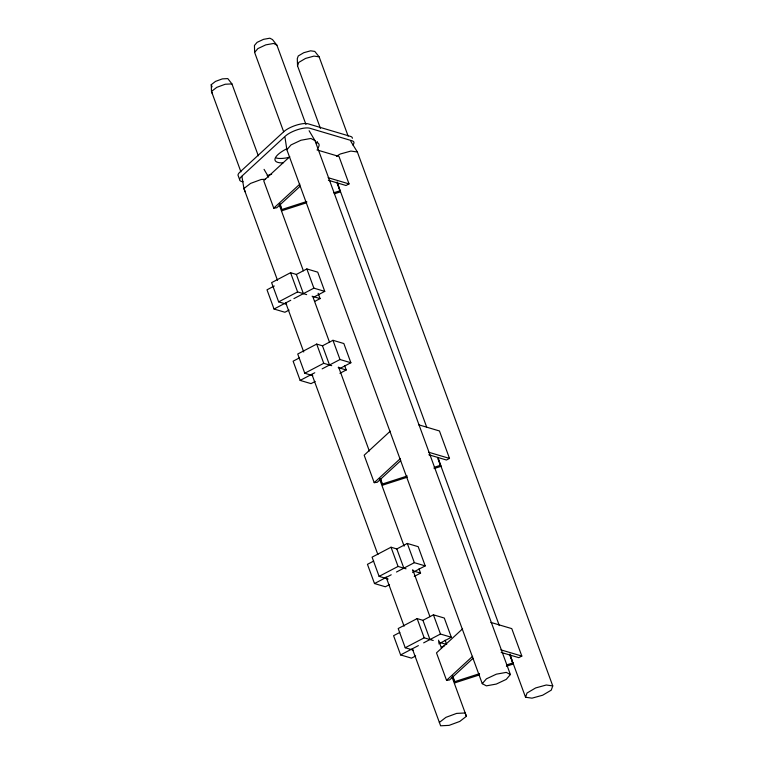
<?xml version="1.0" encoding="UTF-8"?>
<svg xmlns="http://www.w3.org/2000/svg" width="764" height="764" viewBox="0 0 764 764"><rect width="100%" height="100%" fill="white"/><g stroke="black" fill="none" stroke-linecap="round" stroke-linejoin="round"><path stroke-width="1.15" d="M306.756 202.718L282.126 210.654L280.149 203.931M334.737 193.703L340.333 191.898L337.153 181.88M407.212 477.233L382.583 485.169L380.606 478.445M434.076 468.58L440.79 466.412L438.011 457.493M479.544 674.889L454.914 682.825L452.937 676.092M509.941 654.041L513.121 664.069L506.408 666.227M320.431 128.39L297.53 65.809L298.724 62.447L305.543 58.427L313.994 56.097L319.123 56.822L348.155 136.164M525.536 697.245L527.036 693.015L535.64 687.944L546.289 685.002L552.764 685.919L551.255 690.15L542.66 695.221L532.002 698.162L525.536 697.245L509.97 654.71M283.654 131.752L254.622 52.41L257.898 48.581L265.786 44.866L273.665 43.453L276.912 45.171L305.953 124.513M286.872 149.754L291.008 144.921L300.959 140.242L310.891 138.456L314.988 140.624L510.381 674.555L506.245 679.387L496.304 684.066L486.372 685.852L482.265 683.684L286.872 149.754L284.991 137.367M482.265 683.684L486.401 678.852L496.352 674.173L506.284 672.387L510.381 674.555M289.804 156.658L263.704 180.696L273.751 208.152L276.759 207.798L300.252 186.158M273.751 208.152L299.851 184.105M390.261 431.173L364.161 455.21L374.207 482.667L377.215 482.313L400.708 460.673M374.207 482.667L400.307 458.629M462.592 628.82L436.492 652.867L446.539 680.313L449.547 679.96L473.04 658.32M446.539 680.313L472.639 656.276M240.937 171.89L211.494 91.432L211.236 84.699L215.496 81.404L222.362 78.873L227.806 78.596L231.941 83.906L258.327 155.827M439.319 722.467L445.947 717.339L456.624 713.404L465.104 712.974L466.403 716.298L459.775 721.436L449.089 725.37L440.618 725.8L412.283 648.598M336.427 156.267L340.247 154.013L350.896 151.071L357.371 151.988L552.764 685.919M316.974 149.916L338.987 156.448L349.033 183.904L345.996 185.499L328.386 180.266M314.271 296.871L324.757 291.38L317.728 272.156L306.851 268.938L296.365 274.429L290.568 272.71L271.612 282.642L278.65 301.856L286.615 304.225M274.286 285.994L266.999 289.814L274.028 309.028L284.905 312.256L289.069 310.079M278.65 301.856L297.607 291.924L306.66 294.618M274.028 309.028L290.759 300.271M293.92 298.609L313.88 288.152L324.757 291.38M314.844 301.36L320.106 298.6L318.158 293.271M340.391 368.248L350.877 362.747L343.848 343.533L332.97 340.305L322.484 345.805L316.688 344.087L297.731 354.018L304.769 373.233L312.734 375.601M299.364 357.915L293.118 361.191L300.147 380.405L311.024 383.633L315.188 381.456M304.769 373.233L323.726 363.301L331.691 365.669M300.147 380.405L314.768 372.746M322.141 368.878L339.999 359.519L350.877 362.747M339.913 373.29L346.226 369.977L344.669 365.708M418.529 424.755L439.453 430.963L449.499 458.419L446.453 460.014L428.843 454.781M412.627 572.494L425.214 565.895L418.185 546.671L407.308 543.452L396.822 548.944L391.025 547.225L372.078 557.157L379.106 576.371L388.16 579.064M373.701 561.062L367.455 564.329L374.494 583.543L385.371 586.771L389.525 584.594M379.106 576.371L398.063 566.439L406.028 568.808M374.494 583.543L391.216 574.786M396.478 572.026L414.346 562.667L425.214 565.895M414.25 576.428L420.563 573.115L419.006 568.846M438.746 643.861L451.333 637.262L444.304 618.047L433.427 614.819L422.941 620.32L417.144 618.601L398.197 628.533L405.226 647.748L413.19 650.116M399.82 632.43L393.575 635.705L400.613 654.92L411.49 658.148L415.645 655.97M405.226 647.748L424.182 637.816L433.236 640.499M400.613 654.92L418.385 645.609M423.657 642.849L440.465 634.034L451.333 637.262M441.42 647.251L444.581 645.599M490.86 622.412L511.775 628.619L521.822 656.066L518.785 657.661L501.174 652.437M267.133 175.615L271.678 174.154M282.155 209.422L306.784 201.486M333.648 192.824L340.362 190.666M382.621 483.937L407.241 476.001M434.105 467.339L440.818 465.18M454.943 681.583L479.572 673.647M506.436 664.995L513.15 662.827M231.941 83.906L225.218 84.241L216.756 87.363L211.494 91.432L212.526 94.077M265.471 179.253L261.24 179.473L250.554 183.408L243.926 188.536L277.513 280.331M328.119 177.697L349.033 183.904M312.094 296.231L320.106 298.6M338.213 367.599L346.226 369.977M428.575 452.212L449.499 458.419M412.55 570.746L420.563 573.115M500.907 649.858L521.822 656.066M438.67 642.113L446.682 644.491L445.125 640.222M319.123 56.822L314.778 51.408L310.623 50.816L303.776 52.706L298.256 55.963L297.291 58.685L297.53 65.809M276.912 45.171L272.5 39.585L269.873 38.2L263.494 39.346L257.096 42.354L254.441 45.458L254.622 52.41M350.772 141.311L357.371 151.988M309.114 130.711L314.988 140.624M264.058 169.35L268.575 177.105M211.236 84.699L212.077 86.838M245.225 191.869L243.926 188.536L241.901 176.341M337.516 183.465L426.818 427.487M438.288 458.82L499.322 625.611M337.115 183.112L340.333 191.898M437.973 458.734L440.79 466.412M509.903 655.283L512.72 662.971M306.851 268.938L313.88 288.152M332.97 340.305L339.999 359.519M407.308 543.452L414.346 562.667M433.427 614.819L440.465 634.034M279.71 204.064L282.126 210.654M380.176 478.579L382.583 485.169M452.498 676.236L454.914 682.825M279.204 204.752L303.375 270.8M312.791 296.547L329.59 342.434M338.605 367.064L369.318 451.018M379.565 478.999L404.137 546.155M412.741 569.667L429.951 616.682M438.546 640.184L441.42 648.015M452.068 677.124L466.403 716.298M296.365 274.429L303.394 293.643M322.484 345.805L329.513 365.02M396.822 548.944L403.85 568.158M422.941 620.32L429.97 639.535M290.568 272.71L297.607 291.924M316.688 344.087L323.726 363.301M391.025 547.225L398.063 566.439M417.144 618.601L424.182 637.816M285.707 302.716L303.728 351.965M311.922 374.35L377.874 554.568M386.068 576.954L404.089 626.203M239.6 179.55L237.996 175.157A14.85 4.66 -20.1 0 1 239.944 172.072L283.816 131.656A14.85 4.66 -20.1 0 1 308.121 123.825L350.571 136.422A14.85 4.66 -20.1 0 1 352.376 138.303M316.267 142.209A23.378 7.344 -20.1 0 1 317.967 147.949M283.129 162.856A23.378 7.344 -20.1 0 1 286.166 149.066M317.385 141.617A23.378 7.344 -20.1 0 1 316.363 143.556M289.499 157.308A23.378 7.344 -20.1 0 1 276.186 157.976M243.105 181.717A14.85 4.66 -20.1 0 1 241.548 176.455L285.421 136.049A14.85 4.66 -20.1 0 1 309.726 128.218L352.175 140.815A14.85 4.66 -20.1 0 1 352.853 144.959"/></g></svg>
